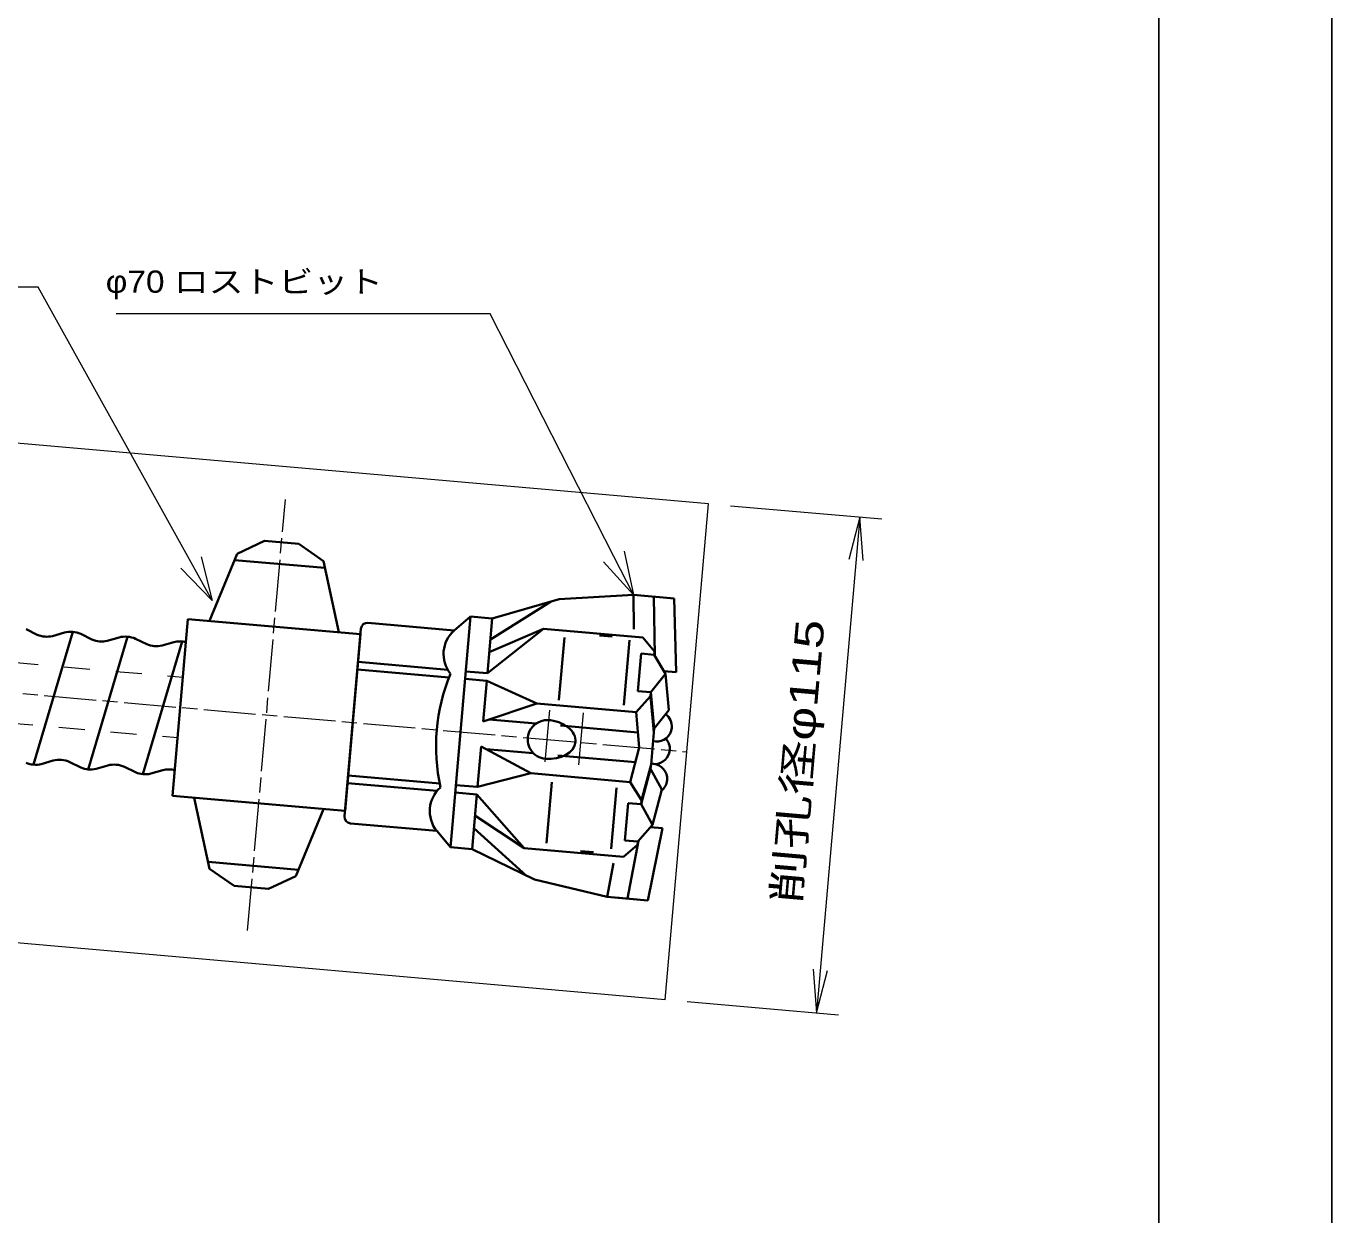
# Model space of a CAD drawing. Units: millimetres at full size, sheet at 1:1; details may follow other scales. Extents: x 0 to 1680, y -15 to 1188.
# Drawn here: x 1378.4 to 1680, y 586.6 to 861.2 of the extents above; entities that cross this region are included whole.
import ezdxf
from ezdxf.enums import TextEntityAlignment as Align

# ---------------------------------------------------------------- set-up
doc = ezdxf.new("R2010")
doc.units = ezdxf.units.MM
doc.linetypes.add('CHAIN', pattern=[18.5, 12, -1.5, 3.5, -1.5])
doc.linetypes.add('DASHED_SPACED', pattern=[12, 6, -6])
for name, color, linetype, lineweight in [('1外形線', 7, 'Continuous', 35), ('2細線', 3, 'Continuous', 20), ('3隠れ線', 2, 'DASHED_SPACED', 13), ('4中心線', 1, 'CHAIN', 15), ('6寸法線', 4, 'Continuous', 13), ('7 枠・タイトル', 7, 'Continuous', 25), ('DEFPOINTS_8', 7, 'Continuous', 25)]:
    doc.layers.add(name, color=color, linetype=linetype, lineweight=lineweight)
doc.styles.add('ＭＳ Ｐゴシック', font='')
doc.styles.get('ＭＳ Ｐゴシック').set_extended_font_data('MS PGothic')

# ---------------------------------------------------------------- blocks, each defined once
blk = doc.blocks.new('open_arrow')
at = {"color": 0, "linetype": 'Continuous', "lineweight": -2}
blk.add_lwpolyline([(7.5, 1.25), (0, 0), (7.5, -1.25)], dxfattribs=at)

msp = doc.modelspace()

# ---------------------------------------------------------------- linework, layer by layer
at = {"layer": '1外形線'}
for p, q in [((1433.446, 742.259), (1427.138, 739.317)), ((1441.361, 741.566), (1433.446, 742.259)), ((1427.138, 739.317), (1420.761, 723.794)), ((1441.361, 741.566), (1447.062, 737.574)), ((1447.402, 736.019), (1426.533, 737.844)), ((1447.062, 737.574), (1450.647, 721.179)), ((1499.511, 728.206), (1485.631, 719.473)), ((1501.502, 728.776), (1486.058, 724.355)), ((1518.683, 729.782), (1501.502, 728.776)), ((1518.683, 729.782), (1518.794, 721.845)), ((1528.115, 728.957), (1518.683, 729.782)), ((1523.621, 715.808), (1523.399, 729.37)), ((1528.57, 711.963), (1528.115, 728.957)), ((1415.78, 724.23), (1412.206, 683.386)), ((1455.628, 720.744), (1415.78, 724.23)), ((1481.077, 724.791), (1476.719, 674.981)), ((1481.077, 724.791), (1477.285, 721.609)), ((1486.058, 724.355), (1481.077, 724.791)), ((1486.058, 724.355), (1484.951, 711.702)), ((1378.399, 721.881), (1380.96, 720.607)), ((1389.154, 721.253), (1380.085, 690.586)), ((1384.483, 720.298), (1387.227, 721.101)), ((1455.737, 721.989), (1451.945, 678.654)), ((1457.362, 723.352), (1477.285, 721.609)), ((1484.951, 711.702), (1497.897, 721.995)), ((1497.897, 721.995), (1485.378, 716.584)), ((1520.81, 719.991), (1497.897, 721.995)), ((1520.81, 719.991), (1497.897, 721.995)), ((1391.05, 720.774), (1393.611, 719.5)), ((1401.794, 720.147), (1392.737, 689.48)), ((1397.135, 719.191), (1399.879, 719.995)), ((1403.702, 719.667), (1406.263, 718.393)), ((1414.458, 719.039), (1405.389, 688.373)), ((1409.787, 718.085), (1412.531, 718.888)), ((1455.628, 720.744), (1452.054, 679.9)), ((1502.737, 719.939), (1501.475, 705.512)), ((1513.799, 720.171), (1510.81, 720.433)), ((1517.739, 719.314), (1516.427, 704.319)), ((1523.518, 716.749), (1520.81, 719.991)), ((1520.481, 716.225), (1519.726, 707.597)), ((1523.469, 715.963), (1520.481, 716.225)), ((1523.535, 716.716), (1523.469, 715.963)), ((1526.096, 711.567), (1523.469, 715.963)), ((1523.535, 716.716), (1523.518, 716.749)), ((1523.535, 716.716), (1523.625, 715.703)), ((1523.621, 715.808), (1523.631, 715.692)), ((1476.074, 710.74), (1454.914, 712.591)), ((1475.78, 712.504), (1455.065, 714.316)), ((1484.951, 711.702), (1479.97, 712.138)), ((1528.57, 711.963), (1525.71, 712.214)), ((1484.8, 709.976), (1479.819, 710.412)), ((1484.8, 709.976), (1483.979, 700.588)), ((1484.8, 709.976), (1496.388, 704.741)), ((1522.714, 707.336), (1526.096, 711.567)), ((1526.096, 711.567), (1526.843, 703.149)), ((1522.632, 706.394), (1519.3, 702.736)), ((1522.714, 707.336), (1519.726, 707.597)), ((1522.714, 707.336), (1522.632, 706.394)), ((1522.632, 706.394), (1523.379, 697.976)), ((1522.714, 707.336), (1523.461, 698.918)), ((1483.979, 700.588), (1496.388, 704.741)), ((1519.3, 702.736), (1496.388, 704.741)), ((1519.3, 702.736), (1520.028, 694.531)), ((1523.461, 698.918), (1526.843, 703.149)), ((1496.13, 700.091), (1485.32, 701.037)), ((1519.718, 698.028), (1501.812, 699.594)), ((1523.379, 697.976), (1522.738, 690.587)), ((1523.461, 698.918), (1523.379, 697.976)), ((1483.473, 694.807), (1482.653, 685.438)), ((1483.473, 694.807), (1494.974, 688.582)), ((1495.527, 693.205), (1484.68, 694.154)), ((1517.887, 686.577), (1520.028, 694.531)), ((1523.739, 695.926), (1523.205, 695.973)), ((1527.06, 693.901), (1527.063, 693.931)), ((1381.896, 690.721), (1384.64, 691.524)), ((1388.463, 691.197), (1391.024, 689.923)), ((1519.116, 691.141), (1501.21, 692.708)), ((1523.288, 690.778), (1522.758, 690.824)), ((1394.547, 689.614), (1397.291, 690.418)), ((1401.114, 690.09), (1403.675, 688.816)), ((1407.199, 688.508), (1409.943, 689.311)), ((1473.927, 686.201), (1452.767, 688.052)), ((1482.653, 685.438), (1494.974, 688.582)), ((1517.887, 686.577), (1494.974, 688.582)), ((1520.45, 681.454), (1522.647, 689.614)), ((1520.532, 682.396), (1522.738, 690.587)), ((1522.647, 689.614), (1525.242, 684.86)), ((1522.653, 689.614), (1522.738, 690.587)), ((1473.331, 684.514), (1452.616, 686.327)), ((1482.653, 685.438), (1477.672, 685.873)), ((1499.797, 686.544), (1498.565, 672.455)), ((1514.74, 685.237), (1513.508, 671.148)), ((1520.532, 682.396), (1517.887, 686.577)), ((1523.045, 676.7), (1525.242, 684.86)), ((1452.054, 679.9), (1412.206, 683.386)), ((1420.772, 666.555), (1417.187, 682.95)), ((1482.502, 683.712), (1477.521, 684.148)), ((1482.502, 683.712), (1481.395, 671.059)), ((1482.502, 683.712), (1493.465, 671.327)), ((1516.707, 673.088), (1517.461, 681.716)), ((1520.45, 681.454), (1517.461, 681.716)), ((1520.45, 681.454), (1520.532, 682.396)), ((1521.141, 684.021), (1520.974, 684.036)), ((1440.696, 664.812), (1447.073, 680.335)), ((1493.465, 671.327), (1482.075, 678.83)), ((1520.45, 681.454), (1523.045, 676.7)), ((1453.309, 677.029), (1473.233, 675.286)), ((1493.976, 664.93), (1481.822, 675.941)), ((1523.045, 676.7), (1519.695, 672.827)), ((1525.413, 675.88), (1522.014, 659.224)), ((1525.413, 675.88), (1522.553, 676.13)), ((1476.414, 671.495), (1473.233, 675.286)), ((1476.719, 674.981), (1476.414, 671.495)), ((1519.695, 672.827), (1516.707, 673.088)), ((1519.872, 672.953), (1517.298, 659.636)), ((1519.628, 672.063), (1519.695, 672.827)), ((1481.395, 671.059), (1476.414, 671.495)), ((1495.837, 664.023), (1481.395, 671.059)), ((1516.377, 669.322), (1493.465, 671.327)), ((1509.441, 670.362), (1506.453, 670.623)), ((1519.628, 672.063), (1516.377, 669.322)), ((1441.301, 666.285), (1420.432, 668.111)), ((1426.473, 662.563), (1420.772, 666.555)), ((1512.582, 660.049), (1514.07, 667.846)), ((1434.388, 661.871), (1440.696, 664.812)), ((1512.582, 660.049), (1495.837, 664.023)), ((1434.388, 661.871), (1426.473, 662.563)), ((1522.014, 659.224), (1512.582, 660.049)), ((1522.014, 659.224), (1514.547, 659.877))]:
    msp.add_line(p, q, dxfattribs=at)
for centre, radius, start, end in [((1388.654, 715.274), 6, 66.46161, 103.75705), ((1457.231, 721.858), 1.5, 85, 175), ((1482.115, 716.134), 7.301, 131.4108, 218.5892), ((1383.175, 725.641), 5.5, 246.24295, 283.75705), ((1395.827, 724.534), 5.5, 246.24295, 283.75705), ((1401.306, 714.167), 6, 66.46161, 103.75705), ((1408.479, 723.427), 5.5, 246.24295, 283.75705), ((1413.957, 713.06), 6, 76.93363, 103.75705), ((1517.444, 694.757), 44.351, 157.70876, 192.29124), ((1524.042, 699.398), 3.485, 355, 53.91739), ((1524.042, 699.398), 3.485, 265, 355), ((1523.588, 694.205), 3.485, 271.52928, 355), ((1523.591, 694.234), 3.485, 355, 43.03857), ((1380.588, 696.063), 5.5, 246.24295, 283.75705), ((1386.066, 685.697), 6, 66.46161, 103.75705), ((1522.985, 687.306), 3.485, 355, 85), ((1393.239, 694.957), 5.5, 246.24295, 283.75705), ((1398.718, 684.59), 6, 66.46161, 103.75705), ((1405.891, 693.85), 5.5, 246.24295, 283.75705), ((1411.37, 683.483), 6, 76.93363, 103.75705), ((1478.939, 679.84), 7.301, 131.4108, 218.5892), ((1522.985, 687.306), 3.485, 308.83856, 355), ((1453.44, 678.524), 1.5, 175, 265)]:
    msp.add_arc(centre, radius, start, end, dxfattribs=at)
for centre, major_axis, ratio, start_param, end_param in [((1498.827, 696.386), (-4.556, 0.399), 0.983931, 4.7854451, 6.1375652), ((1498.67, 696.4), (6.616, -0.579), 0.677202, 6.2831851, 7.880447), ((1498.827, 696.386), (-4.556, 0.399), 0.983931, 6.1375652, 7.9509236), ((1498.67, 696.4), (6.616, -0.579), 0.677202, 4.712389, 6.2831851)]:
    msp.add_ellipse(centre, major_axis=major_axis, ratio=ratio, start_param=start_param, end_param=end_param, dxfattribs=at)
at = {"layer": '2細線'}
for p, q in [((1536.025, 750.851), (1092.718, 789.636)), ((1526.002, 636.289), (1536.025, 750.851)), ((1526.002, 636.289), (1082.695, 675.073))]:
    msp.add_line(p, q, dxfattribs=at)
at = {"layer": '3隠れ線'}
for p, q in [((1088.317, 739.328), (1414.603, 710.781)), ((1087.096, 725.381), (1413.383, 696.834))]:
    msp.add_line(p, q, dxfattribs=at)
at = {"layer": '4中心線'}
for p, q in [((239.965, 806.522), (1531.013, 693.57)), ((1429.559, 652.255), (1438.275, 751.874)), ((1499.265, 703.203), (1498.148, 690.434)), ((1507.042, 702.523), (1505.924, 689.754))]:
    msp.add_line(p, q, dxfattribs=at)
at = {"layer": '6寸法線'}
for p, q in [((1541.085, 750.408), (1576.04, 747.35)), ((1570.979, 747.793), (1560.956, 633.231)), ((1516.531, 739.909), (1518.683, 729.782)), ((1421.366, 728.516), (1414.168, 735.957)), ((1421.366, 728.516), (1416.511, 737.258)), ((1418.853, 738.559), (1421.366, 728.516)), ((1518.683, 729.782), (1511.756, 737.476)), ((1518.683, 729.782), (1514.143, 738.693)), ((1531.062, 635.846), (1566.017, 632.788))]:
    msp.add_line(p, q, dxfattribs=at)
for points in [[(1416.511, 737.258), (1381.162, 800.9), (1275.662, 800.9)], [(1514.143, 738.693), (1485.598, 794.719), (1399.228, 794.719)]]:
    msp.add_lwpolyline(points, dxfattribs=at)
at = {"layer": '7 枠・タイトル'}
msp.add_line((1640, 1148), (1640, 40), dxfattribs=at)
at = {"layer": 'DEFPOINTS_8'}
msp.add_line((1680, 1188), (1680, 0), dxfattribs=at)

# ---------------------------------------------------------------- block references
at = {"layer": '6寸法線', "xscale": 1.33, "yscale": 1.33}
for p, rotation in [((1570.979, 747.793), 265), ((1560.956, 633.231), 85)]:
    msp.add_blockref('open_arrow', p, dxfattribs=dict(at, rotation=rotation))

# ---------------------------------------------------------------- texts
at = {"layer": '6寸法線', "style": 'ＭＳ Ｐゴシック', "width": 1.15}
msp.add_text('φ70 ロストビット', height=5.132, dxfattribs=at).set_placement((1396.78, 798.058), align=Align.BOTTOM_LEFT)
at = {"layer": '6寸法線', "style": 'ＭＳ Ｐゴシック', "width": 1.4}
msp.add_text('削孔径φ115', height=6.598, rotation=85, dxfattribs=at).set_placement((1556.692, 691.323), align=Align.MIDDLE_CENTER)

doc.saveas('drawing.dxf')
